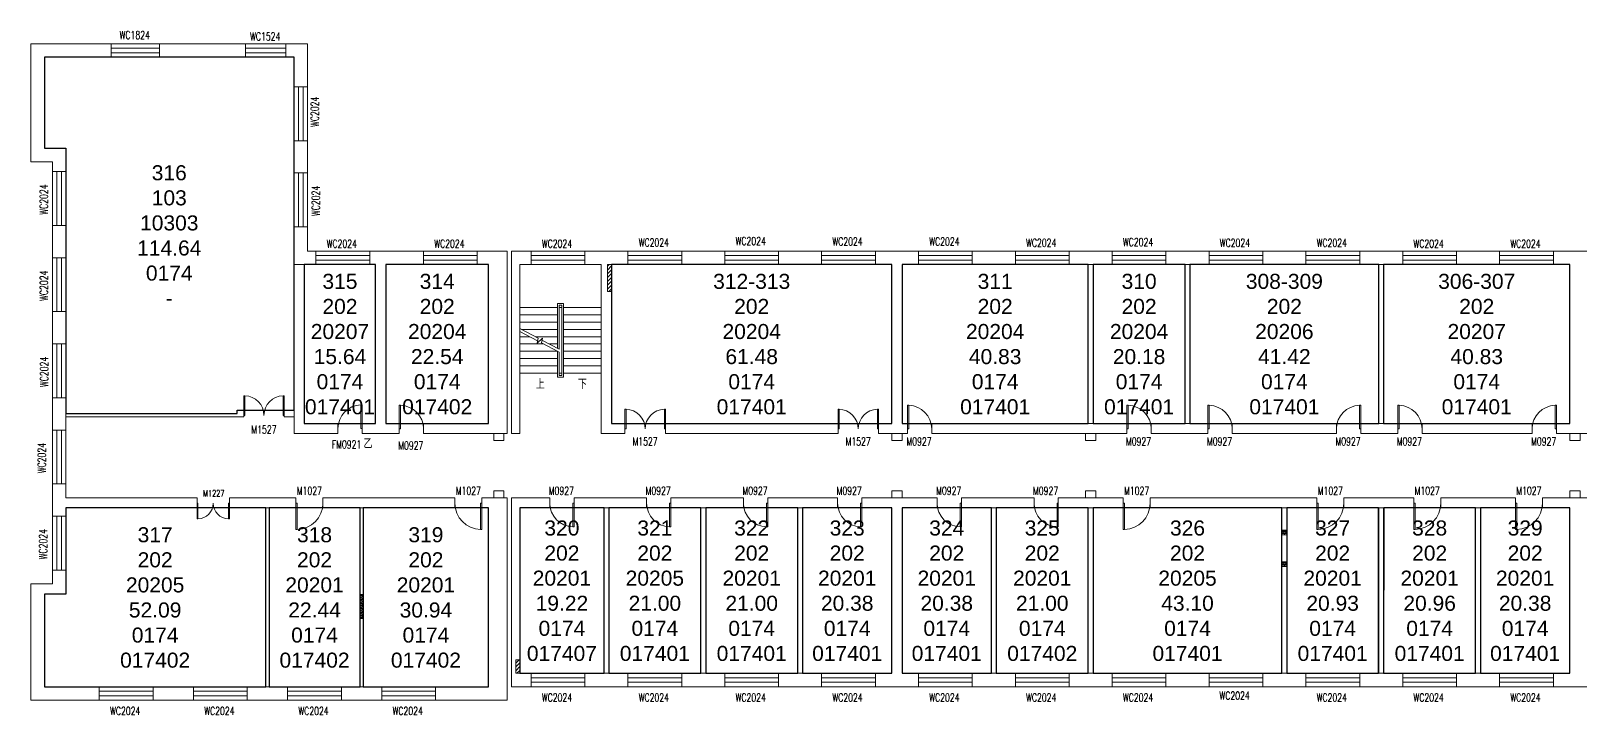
# Model space of a CAD drawing. Header units: millimetres. Extents: x 190400 to 293963, y 161675 to 191428.
# Drawn here: x 190400 to 247980, y 161675 to 187077 of the extents above; entities that cross this region are included whole.
import ezdxf

# ---------------------------------------------------------------- set-up
doc = ezdxf.new("R2010")
doc.units = ezdxf.units.MM
doc.header["$LTSCALE"] = 1000
doc.linetypes.add('DASH', pattern=[0.35, 0.25, -0.1])
doc.layers.add('body', color=30, linetype='Continuous', lineweight=15)
doc.layers.add('RM$', color=5, linetype='Continuous')
doc.layers.add('RM$TXT', color=5, linetype='Continuous')
doc.styles.add('_TCH_DIM', font='SIMPLEX', dxfattribs={"bigfont": 'GBCBIG'})
doc.styles.add('_TCH_WINDOW', font='SIMPLEX', dxfattribs={"height": 3.5, "bigfont": 'GBCBIG'})
doc.styles.get("Standard").update_dxf_attribs({"font": 'arial.ttf'})
pattern_1 = [(0, (-10443.076, 17403.58), (0, 48), []), (90, (-10443.076, 17403.58), (-48, 48), [48, -48])]

# ---------------------------------------------------------------- blocks, each defined once
blk = doc.blocks.new('$DorLib2D$00000001')
for p, q in [((0.45, 0.975), (0.5, 0.975)), ((0.45, 0), (0.45, 0.975)), ((0.5, 0), (0.5, 0.975)), ((0.5, 0), (0.45, 0))]:
    blk.add_line(p, q)
at = {"lineweight": 13}
blk.add_arc((0.475, 0), 0.975, 91.46928, 180, dxfattribs=at)
blk = doc.blocks.new('$TCHSYS$WIN2D')
for p, q in [((-0.5, 0.5), (0.5, 0.5)), ((-0.5, 0.5), (-0.5, -0.5)), ((0.5, 0.5), (0.5, -0.5)), ((0.5, 0.167), (-0.5, 0.167)), ((0.5, -0.167), (-0.5, -0.167)), ((-0.5, -0.5), (0.5, -0.5))]:
    blk.add_line(p, q)
blk = doc.blocks.new('$DorLib2D$00000002')
for p, q in [((-0.5, 0), (-0.5, 0.4875)), ((-0.475, 0.4875), (-0.5, 0.4875)), ((-0.475, 0), (-0.475, 0.4875)), ((0.475, 0), (0.475, 0.4875)), ((0.475, 0.4875), (0.5, 0.4875)), ((0.5, 0), (0.5, 0.4875)), ((-0.5, 0), (-0.475, 0)), ((0.5, 0), (0.475, 0))]:
    blk.add_line(p, q)
at = {"lineweight": 13}
for centre, start, end in [((-0.4875, 0), 0, 88.53072), ((0.4875, 0), 91.46928, 180)]:
    blk.add_arc(centre, 0.4875, start, end, dxfattribs=at)

msp = doc.modelspace()

# ---------------------------------------------------------------- hatches: boundary and pattern name
at = {"layer": 'body'}
h = msp.add_hatch(dxfattribs=at)
h.set_pattern_fill('ANSI31', color=30, scale=800, style=0)
h.set_pattern_definition([(45, (-10443.08, -116621.22), (-70.710678, 70.710678), [])])
h.paths.add_polyline_path([(211830, 178404), (211980, 178404), (211980, 177404), (211830, 177404)])
h = msp.add_hatch(dxfattribs=at)
h.set_pattern_fill('AR-B816', color=30, scale=6, style=0)
h.set_pattern_definition(pattern_1)
h.paths.add_polyline_path([(236900, 168544), (237080, 168544), (237080, 168364), (236900, 168364)])
h.paths.add_polyline_path([(236900, 167364), (237080, 167364), (237080, 167184), (236900, 167184)])
h = msp.add_hatch(dxfattribs=at)
h.set_pattern_fill('AR-B816', color=30, scale=6, style=0)
h.set_pattern_definition(pattern_1)
h.paths.add_polyline_path([(202630, 166153), (202750, 166153), (202750, 165253), (202630, 165253)])
h = msp.add_hatch(dxfattribs=at)
h.set_pattern_fill('ANSI31', color=30, scale=800, style=0)
h.set_pattern_definition([(45, (-11553.13, -118736.59), (-70.710678, 70.710678), [])])
h.paths.add_polyline_path([(208420, 163224), (208570, 163224), (208570, 163724), (208420, 163724)])

# ---------------------------------------------------------------- linework, layer by layer
at = {"layer": 'body', "color": 30}
for p, q in [((193375, 186604), (190400, 186604)), ((190400, 186604), (190400, 182224)), ((193375, 186104), (193375, 186604)), ((198375, 186604), (195175, 186604)), ((195175, 186604), (195175, 186104)), ((198375, 186104), (198375, 186604)), ((200680, 186604), (199875, 186604)), ((199875, 186604), (199875, 186104)), ((200680, 185004), (200680, 186604)), ((190900, 186104), (193375, 186104)), ((190900, 186104), (190900, 182724)), ((195175, 186104), (198375, 186104)), ((199875, 186104), (200180, 186104)), ((200180, 186104), (200180, 185004)), ((200180, 185004), (200680, 185004)), ((191700, 182724), (190900, 182724)), ((191700, 181854), (191700, 182724)), ((200680, 183004), (200180, 183004)), ((200180, 183004), (200180, 181804)), ((200680, 181804), (200680, 183004)), ((191200, 182224), (190400, 182224)), ((191200, 182224), (191200, 181854)), ((191200, 181854), (191700, 181854)), ((200180, 181804), (200680, 181804)), ((191200, 179854), (191200, 178654)), ((191700, 179854), (191200, 179854)), ((191700, 178654), (191700, 179854)), ((200680, 179804), (200180, 179804)), ((200180, 179804), (200180, 178404)), ((200680, 178904), (200680, 179804)), ((191200, 178654), (191700, 178654)), ((200990, 178904), (200680, 178904)), ((200990, 178404), (200990, 178904)), ((203400, 178904), (202990, 178904)), ((202990, 178904), (202990, 178404)), ((204990, 178904), (203400, 178904)), ((204990, 178404), (204990, 178904)), ((208100, 178904), (206990, 178904)), ((206990, 178904), (206990, 178404)), ((208100, 172124), (208100, 178904)), ((208260, 178904), (208260, 172124)), ((208990, 178904), (208260, 178904)), ((208990, 178404), (208990, 178904)), ((211790, 178904), (210990, 178904)), ((210990, 178904), (210990, 178404)), ((212590, 178904), (211790, 178904)), ((212590, 178404), (212590, 178904)), ((216190, 178904), (214590, 178904)), ((214590, 178904), (214590, 178404)), ((216190, 178404), (216190, 178904)), ((219790, 178904), (218190, 178904)), ((218190, 178904), (218190, 178404)), ((219790, 178404), (219790, 178904)), ((222590, 178904), (221790, 178904)), ((221790, 178904), (221790, 178404)), ((223390, 178904), (222590, 178904)), ((223390, 178404), (223390, 178904)), ((226990, 178904), (225390, 178904)), ((225390, 178904), (225390, 178404)), ((226990, 178404), (226990, 178904)), ((230590, 178904), (228990, 178904)), ((228990, 178904), (228990, 178404)), ((230590, 178404), (230590, 178904)), ((234190, 178904), (232590, 178904)), ((232590, 178904), (232590, 178404)), ((234190, 178404), (234190, 178904)), ((237790, 178904), (236190, 178904)), ((236190, 178904), (236190, 178404)), ((237790, 178404), (237790, 178904)), ((241390, 178904), (239790, 178904)), ((239790, 178904), (239790, 178404)), ((241390, 178404), (241390, 178904)), ((244990, 178904), (243390, 178904)), ((243390, 178904), (243390, 178404)), ((244990, 178404), (244990, 178904)), ((247790, 178904), (246990, 178904)), ((246990, 178904), (246990, 178404)), ((248590, 178904), (247790, 178904)), ((200180, 178404), (200180, 172124)), ((200560, 178404), (200180, 178404)), ((200180, 178404), (200990, 178404)), ((200560, 178404), (200560, 172504)), ((202990, 178404), (203210, 178404)), ((203210, 178404), (203210, 172504)), ((203590, 178404), (204990, 178404)), ((203590, 178404), (203590, 172504)), ((206990, 178404), (207410, 178404)), ((207410, 172504), (207410, 178404)), ((208570, 178404), (208570, 172124)), ((208570, 178404), (208990, 178404)), ((211600, 178404), (208570, 178404)), ((208570, 178404), (208570, 176804)), ((210990, 178404), (211600, 178404)), ((211600, 172124), (211600, 178404)), ((211600, 176804), (211600, 178404)), ((211980, 172504), (211980, 178404)), ((211980, 178404), (212590, 178404)), ((214590, 178404), (216190, 178404)), ((218190, 178404), (219790, 178404)), ((221790, 178404), (222400, 178404)), ((222400, 172504), (222400, 178404)), ((222780, 178404), (223390, 178404)), ((222780, 172504), (222780, 178404)), ((225390, 178404), (226990, 178404)), ((228990, 178404), (230590, 178404)), ((229700, 172504), (229700, 178404)), ((229700, 178404), (229880, 178404)), ((229880, 172504), (229880, 178404)), ((232590, 178404), (234190, 178404)), ((233300, 172504), (233300, 178404)), ((233300, 178404), (233480, 178404)), ((233480, 172504), (233480, 178404)), ((236190, 178404), (237790, 178404)), ((239790, 178404), (241390, 178404)), ((240500, 172504), (240500, 178404)), ((240500, 178404), (240680, 178404)), ((240680, 172504), (240680, 178404)), ((243390, 178404), (244990, 178404)), ((246990, 178404), (247600, 178404)), ((247600, 172504), (247600, 178404)), ((209975, 176804), (208570, 176804)), ((208570, 176804), (208570, 174374)), ((209975, 176804), (208570, 176804)), ((209975, 175296), (209975, 176954)), ((209975, 176954), (210195, 176954)), ((210035, 175265), (210035, 176894)), ((210035, 176894), (210135, 176894)), ((210035, 175265), (210035, 176804)), ((210135, 176804), (210035, 176804)), ((210135, 176894), (210135, 174284)), ((210135, 176804), (210135, 174374)), ((210195, 176954), (210195, 174224)), ((210195, 176804), (211600, 176804)), ((211600, 176804), (210195, 176804)), ((211600, 176026), (211600, 176804)), ((191200, 176654), (191200, 175454)), ((191700, 176654), (191200, 176654)), ((191700, 175454), (191700, 176654)), ((209975, 176534), (208570, 176534)), ((209975, 176264), (208570, 176264)), ((210195, 176534), (211600, 176534)), ((210195, 176264), (211600, 176264)), ((209251, 175672), (208570, 176026)), ((209229, 175571), (208570, 175913)), ((208934, 175724), (208570, 175724)), ((209975, 175994), (208631, 175994)), ((209975, 175724), (209151, 175724)), ((209211, 175489), (209251, 175672)), ((209409, 175671), (209211, 175489)), ((209371, 175497), (209409, 175671)), ((210195, 175994), (211600, 175994)), ((210195, 175724), (211600, 175724)), ((211600, 174374), (211600, 175913)), ((191200, 175454), (191700, 175454)), ((209454, 175454), (208570, 175454)), ((209973, 175184), (208570, 175184)), ((210035, 175152), (209371, 175497)), ((210035, 175265), (209393, 175598)), ((209975, 175454), (209670, 175454)), ((209975, 174224), (209975, 175183)), ((210035, 174374), (210035, 175152)), ((210035, 174284), (210035, 175152)), ((210195, 175454), (211600, 175454)), ((210195, 175184), (211600, 175184)), ((209975, 174914), (208570, 174914)), ((209975, 174644), (208570, 174644)), ((210195, 174914), (211600, 174914)), ((210195, 174644), (211600, 174644)), ((209975, 174374), (208570, 174374)), ((210195, 174224), (209975, 174224)), ((210035, 174374), (210135, 174374)), ((210135, 174284), (210035, 174284)), ((210195, 174374), (211600, 174374)), ((191200, 173454), (191200, 172254)), ((191700, 173454), (191200, 173454)), ((191700, 172254), (191700, 173454)), ((191700, 172874), (191700, 172754)), ((198070, 172874), (191700, 172874)), ((191700, 172754), (198310, 172754)), ((198070, 172994), (198310, 172994)), ((198310, 172754), (198310, 172994)), ((191200, 172254), (191700, 172254)), ((201810, 172504), (200560, 172504)), ((201810, 172124), (201810, 172504)), ((203210, 172504), (202710, 172504)), ((202710, 172504), (202710, 172124)), ((204090, 172504), (203590, 172504)), ((204090, 172124), (204090, 172504)), ((207410, 172504), (204990, 172504)), ((204990, 172504), (204990, 172124)), ((212480, 172504), (211980, 172504)), ((212480, 172124), (212480, 172504)), ((220400, 172504), (213980, 172504)), ((213980, 172504), (213980, 172124)), ((220400, 172124), (220400, 172504)), ((222400, 172504), (221900, 172504)), ((221900, 172504), (221900, 172124)), ((222980, 172504), (222780, 172504)), ((222980, 172124), (222980, 172504)), ((231140, 172504), (223880, 172504)), ((223880, 172504), (223880, 172124)), ((229700, 172504), (229880, 172504)), ((231140, 172124), (231140, 172504)), ((234151, 172504), (232040, 172504)), ((232040, 172504), (232040, 172124)), ((233300, 172504), (233480, 172504)), ((234151, 172124), (234151, 172504)), ((238929, 172504), (235051, 172504)), ((235051, 172504), (235051, 172124)), ((238929, 172124), (238929, 172504)), ((241208, 172504), (239829, 172504)), ((239829, 172124), (239829, 172504)), ((240500, 172504), (240680, 172504)), ((241208, 172124), (241208, 172504)), ((246200, 172504), (242108, 172504)), ((242108, 172504), (242108, 172124)), ((246200, 172124), (246200, 172504)), ((247600, 172504), (247100, 172504)), ((247100, 172504), (247100, 172124)), ((200180, 172124), (201810, 172124)), ((202710, 172124), (203400, 172124)), ((203400, 172124), (204090, 172124)), ((204990, 172124), (208100, 172124)), ((208570, 172124), (208260, 172124)), ((211600, 172124), (212480, 172124)), ((213980, 172124), (220400, 172124)), ((221900, 172124), (222590, 172124)), ((222590, 172124), (222980, 172124)), ((223880, 172124), (231140, 172124)), ((232040, 172124), (234151, 172124)), ((235051, 172124), (238929, 172124)), ((239829, 172124), (241208, 172124)), ((242108, 172124), (246200, 172124)), ((247100, 172124), (247790, 172124)), ((247790, 172124), (249280, 172124)), ((191700, 170254), (191200, 170254)), ((191200, 170254), (191200, 169554)), ((191700, 169744), (191700, 170254)), ((191200, 169554), (191200, 169054)), ((195405, 169744), (191700, 169744)), ((191700, 169364), (194405, 169364)), ((191700, 169054), (191700, 169364)), ((196575, 169744), (195405, 169744)), ((195405, 169364), (196575, 169364)), ((195655, 169364), (195775, 169364)), ((196575, 169364), (196575, 169744)), ((200250, 169744), (197775, 169744)), ((197775, 169744), (197775, 169364)), ((197775, 169364), (200250, 169364)), ((199130, 162724), (199130, 169364)), ((199130, 169364), (199250, 169364)), ((199250, 162724), (199250, 169364)), ((200250, 169364), (200250, 169744)), ((206160, 169744), (201250, 169744)), ((201250, 169744), (201250, 169364)), ((201250, 169364), (206160, 169364)), ((202630, 169364), (202630, 166153)), ((202750, 169364), (202630, 169364)), ((202750, 166153), (202750, 169364)), ((206160, 169364), (206160, 169744)), ((208100, 169744), (207160, 169744)), ((207160, 169744), (207160, 169364)), ((207160, 169364), (207410, 169364)), ((207410, 162724), (207410, 169364)), ((208100, 162224), (208100, 169744)), ((208260, 169744), (208260, 162724)), ((209685, 169744), (208260, 169744)), ((208570, 169364), (208570, 163224)), ((208570, 169364), (209685, 169364)), ((209685, 169364), (209685, 169744)), ((213285, 169744), (210585, 169744)), ((210585, 169744), (210585, 169364)), ((210585, 169364), (213285, 169364)), ((211700, 163224), (211700, 169364)), ((211700, 169364), (211880, 169364)), ((211880, 163224), (211880, 169364)), ((213285, 169364), (213285, 169744)), ((216885, 169744), (214185, 169744)), ((214185, 169744), (214185, 169364)), ((214185, 169364), (216885, 169364)), ((215300, 163224), (215300, 169364)), ((215300, 169364), (215480, 169364)), ((215480, 163224), (215480, 169364)), ((216885, 169364), (216885, 169744)), ((220385, 169744), (217785, 169744)), ((217785, 169744), (217785, 169364)), ((217785, 169364), (220385, 169364)), ((218900, 163224), (218900, 169364)), ((218900, 169364), (219080, 169364)), ((219080, 163224), (219080, 169364)), ((220385, 169364), (220385, 169744)), ((222590, 169744), (221285, 169744)), ((221285, 169744), (221285, 169364)), ((221285, 169364), (222400, 169364)), ((222400, 163224), (222400, 169364)), ((224085, 169744), (222590, 169744)), ((222780, 163224), (222780, 169364)), ((222780, 169364), (224085, 169364)), ((224085, 169364), (224085, 169744)), ((227685, 169744), (224985, 169744)), ((224985, 169744), (224985, 169364)), ((224985, 169364), (227685, 169364)), ((226100, 163224), (226100, 169364)), ((226100, 169364), (226280, 169364)), ((226280, 163224), (226280, 169364)), ((227685, 169364), (227685, 169744)), ((231000, 169744), (228585, 169744)), ((228585, 169744), (228585, 169364)), ((228585, 169364), (231000, 169364)), ((229700, 163224), (229700, 169364)), ((229700, 169364), (229880, 169364)), ((229880, 163224), (229880, 169364)), ((231000, 169364), (231000, 169744)), ((238200, 169744), (232000, 169744)), ((232000, 169744), (232000, 169364)), ((232000, 169364), (238200, 169364)), ((236900, 169364), (236900, 168364)), ((237080, 169364), (236900, 169364)), ((237080, 168364), (237080, 169364)), ((238200, 169364), (238200, 169744)), ((241800, 169744), (239200, 169744)), ((239200, 169744), (239200, 169364)), ((239200, 169364), (241800, 169364)), ((240488, 163224), (240488, 169364)), ((240500, 163224), (240500, 169364)), ((240500, 169364), (240680, 169364)), ((240680, 163224), (240680, 169364)), ((240692, 163224), (240692, 169364)), ((241800, 169364), (241800, 169744)), ((245580, 169744), (242800, 169744)), ((242800, 169744), (242800, 169364)), ((242800, 169364), (245580, 169364)), ((244100, 163224), (244100, 169364)), ((244100, 169364), (244280, 169364)), ((244280, 163224), (244280, 169364)), ((245580, 169364), (245580, 169744)), ((247790, 169744), (246580, 169744)), ((246580, 169744), (246580, 169364)), ((246580, 169364), (247600, 169364)), ((247600, 163224), (247600, 169364)), ((249280, 169744), (247790, 169744)), ((191200, 169054), (191700, 169054)), ((236900, 168544), (237080, 168544)), ((236900, 168364), (237080, 168364)), ((191700, 167054), (191200, 167054)), ((191200, 167054), (191200, 166544)), ((191700, 166164), (191700, 167054)), ((237080, 167364), (236900, 167364)), ((236900, 167364), (236900, 163224)), ((237080, 167184), (236900, 167184)), ((237080, 163224), (237080, 167364)), ((191200, 166544), (190400, 166544)), ((190400, 166544), (190400, 162224)), ((191700, 166164), (190900, 166164)), ((190900, 166164), (190900, 162724)), ((202630, 166153), (202750, 166153)), ((202750, 165253), (202630, 165253)), ((202630, 165253), (202630, 162724)), ((202750, 162724), (202750, 165253)), ((208990, 163224), (208570, 163224)), ((208990, 162724), (208990, 163224)), ((212590, 163224), (210990, 163224)), ((210990, 163224), (210990, 162724)), ((211700, 163224), (211880, 163224)), ((212590, 162724), (212590, 163224)), ((216190, 163224), (214590, 163224)), ((214590, 163224), (214590, 162724)), ((215300, 163224), (215480, 163224)), ((216190, 162724), (216190, 163224)), ((219790, 163224), (218190, 163224)), ((218190, 163224), (218190, 162724)), ((218900, 163224), (219080, 163224)), ((219790, 162724), (219790, 163224)), ((222400, 163224), (221790, 163224)), ((221790, 163224), (221790, 162724)), ((223390, 163224), (222780, 163224)), ((223390, 162724), (223390, 163224)), ((226990, 163224), (225390, 163224)), ((225390, 163224), (225390, 162724)), ((226100, 163224), (226280, 163224)), ((226990, 162724), (226990, 163224)), ((230590, 163224), (228990, 163224)), ((228990, 163224), (228990, 162724)), ((229700, 163224), (229880, 163224)), ((230590, 162724), (230590, 163224)), ((234190, 163224), (232590, 163224)), ((232590, 163224), (232590, 162724)), ((234190, 162724), (234190, 163224)), ((237790, 163224), (236190, 163224)), ((236190, 163224), (236190, 162724)), ((236900, 163224), (237080, 163224)), ((237790, 162724), (237790, 163224)), ((241390, 163224), (239790, 163224)), ((239790, 163224), (239790, 162724)), ((240500, 163224), (240680, 163224)), ((241390, 162724), (241390, 163224)), ((244990, 163224), (243390, 163224)), ((243390, 163224), (243390, 162724)), ((244100, 163224), (244280, 163224)), ((244990, 162724), (244990, 163224)), ((247600, 163224), (246990, 163224)), ((246990, 163224), (246990, 162724)), ((192940, 162724), (190900, 162724)), ((192940, 162224), (192940, 162724)), ((196440, 162724), (194940, 162724)), ((194940, 162724), (194940, 162224)), ((196440, 162224), (196440, 162724)), ((199940, 162724), (198440, 162724)), ((198440, 162724), (198440, 162224)), ((199130, 162724), (199250, 162724)), ((199940, 162224), (199940, 162724)), ((203440, 162724), (201940, 162724)), ((201940, 162724), (201940, 162224)), ((202630, 162724), (202750, 162724)), ((203440, 162224), (203440, 162724)), ((207410, 162724), (205440, 162724)), ((205440, 162724), (205440, 162224)), ((208260, 162724), (208990, 162724)), ((210990, 162724), (212590, 162724)), ((214590, 162724), (216190, 162724)), ((218190, 162724), (219790, 162724)), ((221790, 162724), (222590, 162724)), ((222590, 162724), (223390, 162724)), ((225390, 162724), (226990, 162724)), ((228990, 162724), (230590, 162724)), ((232590, 162724), (234190, 162724)), ((236190, 162724), (237790, 162724)), ((239790, 162724), (241390, 162724)), ((243390, 162724), (244990, 162724)), ((246990, 162724), (247790, 162724)), ((247790, 162724), (248590, 162724)), ((190400, 162224), (192940, 162224)), ((194940, 162224), (196440, 162224)), ((198440, 162224), (199940, 162224)), ((201940, 162224), (203440, 162224)), ((205440, 162224), (208100, 162224))]:
    msp.add_line(p, q, dxfattribs=at)
at = {"layer": 'body'}
msp.add_line((198070, 172874), (198070, 172994), dxfattribs=at)
at = {"layer": 'body', "color": 30, "linetype": 'DASH'}
for p, q in [((236900, 168364), (236900, 167364)), ((236900, 168364), (236900, 167364)), ((236900, 168364), (236900, 167364)), ((236900, 168364), (236900, 167364)), ((237080, 167364), (237080, 168364)), ((237080, 167364), (237080, 168364)), ((237080, 167364), (237080, 168364)), ((237080, 167364), (237080, 168364))]:
    msp.add_line(p, q, dxfattribs=at)
at = {"layer": 'body', "color": 30}
for points in [[(211830, 178404), (211980, 178404), (211980, 177404), (211830, 177404)], [(200180, 172994), (199810, 172994), (199810, 172754), (200180, 172754)], [(207980, 172124), (207600, 172124), (207600, 171864), (207980, 171864)], [(222780, 172124), (222400, 172124), (222400, 171864), (222780, 171864)], [(229980, 172124), (229600, 172124), (229600, 171864), (229980, 171864)], [(247980, 172124), (247600, 172124), (247600, 171864), (247980, 171864)], [(207980, 170004), (207600, 170004), (207600, 169744), (207980, 169744)], [(222780, 170004), (222400, 170004), (222400, 169744), (222780, 169744)], [(229980, 170004), (229600, 170004), (229600, 169744), (229980, 169744)], [(247980, 170004), (247600, 170004), (247600, 169744), (247980, 169744)], [(236900, 168544), (237080, 168544), (237080, 168364), (236900, 168364)], [(236900, 167364), (237080, 167364), (237080, 167184), (236900, 167184)], [(202630, 166153), (202750, 166153), (202750, 165253), (202630, 165253)], [(202630, 166153), (202750, 166153), (202750, 165253), (202630, 165253)], [(208420, 163224), (208570, 163224), (208570, 163724), (208420, 163724)]]:
    msp.add_lwpolyline(points, close=True, dxfattribs=at)
at = {"layer": 'RM$'}
for points in [[(190900, 186104), (190900, 182724), (191700, 182724), (191700, 172874), (198070, 172874), (198070, 172994), (200180, 172994), (200180, 186104)], [(200560, 178404), (200560, 172504), (203210, 172504), (203210, 178404)], [(203590, 178404), (203590, 172504), (207410, 172504), (207410, 178404)], [(211980, 178404), (211980, 172504), (222400, 172504), (222400, 178404)], [(222780, 178404), (222780, 172504), (229700, 172504), (229700, 178404)], [(229880, 178404), (229880, 172504), (233300, 172504), (233300, 178404)], [(233480, 178404), (233480, 172504), (240500, 172504), (240500, 178404)], [(240680, 178404), (240680, 172504), (247600, 172504), (247600, 178404)], [(191700, 169364), (191700, 166164), (190900, 166164), (190900, 162724), (199130, 162724), (199130, 169364)], [(199250, 169364), (199250, 162724), (202630, 162724), (202630, 169364)], [(202750, 169364), (202750, 162724), (207410, 162724), (207410, 169364)], [(208570, 169364), (208570, 163224), (211700, 163224), (211700, 169364)], [(211880, 169364), (211880, 163224), (215300, 163224), (215300, 169364)], [(215480, 169364), (215480, 163224), (218900, 163224), (218900, 169364)], [(219080, 169364), (219080, 163224), (222400, 163224), (222400, 169364)], [(222780, 169364), (222780, 163224), (226100, 163224), (226100, 169364)], [(226280, 169364), (226280, 163224), (229700, 163224), (229700, 169364)], [(229880, 169364), (229880, 163224), (236900, 163224), (236900, 169364)], [(240692, 169364), (240680, 163224), (244100, 163224), (244100, 169364)], [(244280, 169364), (244280, 163224), (247600, 163224), (247600, 169364)]]:
    msp.add_lwpolyline(points, close=True, dxfattribs=at)
msp.add_lwpolyline([(237080, 169364), (237080, 163224), (240488, 163224), (240488, 169364), (237080, 169364)], dxfattribs=at)

# ---------------------------------------------------------------- block references
at = {"layer": 'body', "color": 30}
ref = msp.add_blockref('$TCHSYS$WIN2D', (194275, 186354), dxfattribs=dict(at, xscale=-1800, yscale=-500, zscale=-1800, rotation=180))
ref.add_attrib('A', 'WC1824', (193695, 186779), dxfattribs={"height": 297.5, "style": '_TCH_WINDOW', "width": 0.705882})
ref = msp.add_blockref('$TCHSYS$WIN2D', (199125, 186354), dxfattribs=dict(at, xscale=1500, yscale=-500, zscale=1500, rotation=180))
ref.add_attrib('A', 'WC1524', (198545, 186728), dxfattribs={"height": 297.5, "style": '_TCH_WINDOW', "width": 0.705882})
ref = msp.add_blockref('$TCHSYS$WIN2D', (200430, 184004), dxfattribs=dict(at, xscale=2000, yscale=-500, zscale=2000, rotation=90))
ref.add_attrib('A', 'WC2024', (201098, 183514), dxfattribs={"height": 297.5, "rotation": 90, "style": '_TCH_WINDOW', "width": 0.705882})
ref = msp.add_blockref('$TCHSYS$WIN2D', (191450, 180854), dxfattribs=dict(at, xscale=-2000, yscale=500, zscale=-2000, rotation=270.0000000000001))
ref.add_attrib('A', 'WC2024', (191026, 180254), dxfattribs={"height": 297.5, "rotation": 90, "style": '_TCH_WINDOW', "width": 0.705882})
ref = msp.add_blockref('$TCHSYS$WIN2D', (200430, 180804), dxfattribs=dict(at, xscale=2000, yscale=-500, zscale=2000, rotation=90))
ref.add_attrib('A', 'WC2024', (201135, 180204), dxfattribs={"height": 297.5, "rotation": 90, "style": '_TCH_WINDOW', "width": 0.705882})
ref = msp.add_blockref('$TCHSYS$WIN2D', (201990, 178654), dxfattribs=dict(at, xscale=-2000, yscale=500, zscale=-2000, rotation=180))
ref.add_attrib('A', 'WC2024', (201390, 179030), dxfattribs={"height": 297.5, "style": '_TCH_WINDOW', "width": 0.705882})
ref = msp.add_blockref('$TCHSYS$WIN2D', (205990, 178654), dxfattribs=dict(at, xscale=-2000, yscale=500, zscale=-2000, rotation=180))
ref.add_attrib('A', 'WC2024', (205390, 179030), dxfattribs={"height": 297.5, "style": '_TCH_WINDOW', "width": 0.705882})
ref = msp.add_blockref('$TCHSYS$WIN2D', (209990, 178654), dxfattribs=dict(at, xscale=-2000, yscale=500, zscale=-2000, rotation=180))
ref.add_attrib('A', 'WC2024', (209390, 179030), dxfattribs={"height": 297.5, "style": '_TCH_WINDOW', "width": 0.705882})
ref = msp.add_blockref('$TCHSYS$WIN2D', (213590, 178654), dxfattribs=dict(at, xscale=-2000, yscale=-500, zscale=-2000, rotation=180))
ref.add_attrib('A', 'WC2024', (212990, 179072), dxfattribs={"height": 297.5, "style": '_TCH_WINDOW', "width": 0.705882})
ref = msp.add_blockref('$TCHSYS$WIN2D', (217190, 178654), dxfattribs=dict(at, xscale=-2000, yscale=-500, zscale=-2000, rotation=180))
ref.add_attrib('A', 'WC2024', (216590, 179129), dxfattribs={"height": 297.5, "style": '_TCH_WINDOW', "width": 0.705882})
ref = msp.add_blockref('$TCHSYS$WIN2D', (220790, 178654), dxfattribs=dict(at, xscale=-2000, yscale=-500, zscale=-2000, rotation=180))
ref.add_attrib('A', 'WC2024', (220190, 179109), dxfattribs={"height": 297.5, "style": '_TCH_WINDOW', "width": 0.705882})
ref = msp.add_blockref('$TCHSYS$WIN2D', (224390, 178654), dxfattribs=dict(at, xscale=-2000, yscale=-500, zscale=-2000, rotation=180))
ref.add_attrib('A', 'WC2024', (223790, 179109), dxfattribs={"height": 297.5, "style": '_TCH_WINDOW', "width": 0.705882})
ref = msp.add_blockref('$TCHSYS$WIN2D', (227990, 178654), dxfattribs=dict(at, xscale=-2000, yscale=-500, zscale=-2000, rotation=180))
ref.add_attrib('A', 'WC2024', (227390, 179061), dxfattribs={"height": 297.5, "style": '_TCH_WINDOW', "width": 0.705882})
ref = msp.add_blockref('$TCHSYS$WIN2D', (231590, 178654), dxfattribs=dict(at, xscale=2000, yscale=-500, zscale=2000, rotation=180))
ref.add_attrib('A', 'WC2024', (230990, 179090), dxfattribs={"height": 297.5, "style": '_TCH_WINDOW', "width": 0.705882})
ref = msp.add_blockref('$TCHSYS$WIN2D', (235190, 178654), dxfattribs=dict(at, xscale=2000, yscale=-500, zscale=2000, rotation=180))
ref.add_attrib('A', 'WC2024', (234590, 179060), dxfattribs={"height": 297.5, "style": '_TCH_WINDOW', "width": 0.705882})
ref = msp.add_blockref('$TCHSYS$WIN2D', (238790, 178654), dxfattribs=dict(at, xscale=2000, yscale=-500, zscale=2000, rotation=180))
ref.add_attrib('A', 'WC2024', (238190, 179060), dxfattribs={"height": 297.5, "style": '_TCH_WINDOW', "width": 0.705882})
ref = msp.add_blockref('$TCHSYS$WIN2D', (242390, 178654), dxfattribs=dict(at, xscale=-2000, yscale=-500, zscale=2000))
ref.add_attrib('A', 'WC2024', (241790, 179030), dxfattribs={"height": 297.5, "style": '_TCH_WINDOW', "width": 0.705882})
ref = msp.add_blockref('$TCHSYS$WIN2D', (245990, 178654), dxfattribs=dict(at, xscale=-2000, yscale=-500, zscale=2000))
ref.add_attrib('A', 'WC2024', (245390, 179030), dxfattribs={"height": 297.5, "style": '_TCH_WINDOW', "width": 0.705882})
ref = msp.add_blockref('$TCHSYS$WIN2D', (191450, 177654), dxfattribs=dict(at, xscale=-2000, yscale=-500, zscale=-2000, rotation=270.0000000000001))
ref.add_attrib('A', 'WC2024', (191032, 177054), dxfattribs={"height": 297.5, "rotation": 90, "style": '_TCH_WINDOW', "width": 0.705882})
ref = msp.add_blockref('$TCHSYS$WIN2D', (191450, 174454), dxfattribs=dict(at, xscale=-2000, yscale=-500, zscale=-2000, rotation=270.0000000000001))
ref.add_attrib('A', 'WC2024', (191043, 173854), dxfattribs={"height": 297.5, "rotation": 90, "style": '_TCH_WINDOW', "width": 0.705882})
ref = msp.add_blockref('$DorLib2D$00000002', (199060, 172799), dxfattribs=dict(at, xscale=-1500, yscale=-1500, zscale=-1500, rotation=180))
ref.add_attrib('A', 'M1527', (198590, 172125), dxfattribs={"height": 297.5, "rotation": 360, "style": '_TCH_WINDOW', "width": 0.705882})
at = {"layer": 'body', "color": 30, "xscale": 900, "yscale": 900, "zscale": 900}
msp.add_blockref('$DorLib2D$00000001', (202260, 172314), dxfattribs=at)
at = {"layer": 'body', "color": 30}
ref = msp.add_blockref('$DorLib2D$00000001', (204540, 172299), dxfattribs=dict(at, xscale=-900, yscale=900, zscale=-900))
ref.add_attrib('A', 'M0927', (204050, 171534), dxfattribs={"height": 297.5, "style": '_TCH_WINDOW', "width": 0.705882})
ref = msp.add_blockref('$DorLib2D$00000002', (213230, 172299), dxfattribs=dict(at, xscale=-1500, yscale=-1500, zscale=-1500, rotation=180))
ref.add_attrib('A', 'M1527', (212760, 171685), dxfattribs={"height": 297.5, "style": '_TCH_WINDOW', "width": 0.705882})
ref = msp.add_blockref('$DorLib2D$00000002', (221150, 172299), dxfattribs=dict(at, xscale=1500, yscale=-1500, zscale=1500, rotation=180))
ref.add_attrib('A', 'M1527', (220680, 171685), dxfattribs={"height": 297.5, "style": '_TCH_WINDOW', "width": 0.705882})
ref = msp.add_blockref('$DorLib2D$00000001', (223430, 172299), dxfattribs=dict(at, xscale=900, yscale=-900, zscale=900, rotation=180))
ref.add_attrib('A', 'M0927', (222940, 171685), dxfattribs={"height": 297.5, "style": '_TCH_WINDOW', "width": 0.705882})
ref = msp.add_blockref('$DorLib2D$00000001', (231590, 172299), dxfattribs=dict(at, xscale=900, yscale=-900, zscale=900, rotation=180))
ref.add_attrib('A', 'M0927', (231100, 171685), dxfattribs={"height": 297.5, "style": '_TCH_WINDOW', "width": 0.705882})
ref = msp.add_blockref('$DorLib2D$00000001', (234601, 172299), dxfattribs=dict(at, xscale=900, yscale=-900, zscale=900, rotation=180))
ref.add_attrib('A', 'M0927', (234111, 171685), dxfattribs={"height": 297.5, "style": '_TCH_WINDOW', "width": 0.705882})
ref = msp.add_blockref('$DorLib2D$00000001', (239379, 172299), dxfattribs=dict(at, xscale=-900, yscale=-900, zscale=900, rotation=180))
ref.add_attrib('A', 'M0927', (238889, 171685), dxfattribs={"height": 297.5, "style": '_TCH_WINDOW', "width": 0.705882})
ref = msp.add_blockref('$DorLib2D$00000001', (241658, 172299), dxfattribs=dict(at, xscale=900, yscale=-900, zscale=900, rotation=180))
ref.add_attrib('A', 'M0927', (241168, 171685), dxfattribs={"height": 297.5, "style": '_TCH_WINDOW', "width": 0.705882})
ref = msp.add_blockref('$DorLib2D$00000001', (246650, 172299), dxfattribs=dict(at, xscale=-900, yscale=-900, zscale=900, rotation=180))
ref.add_attrib('A', 'M0927', (246160, 171685), dxfattribs={"height": 297.5, "style": '_TCH_WINDOW', "width": 0.705882})
ref = msp.add_blockref('$TCHSYS$WIN2D', (191450, 171254), dxfattribs=dict(at, xscale=-2000, yscale=-500, zscale=-2000, rotation=270.0000000000001))
ref.add_attrib('A', 'WC2024', (190950, 170654), dxfattribs={"height": 297.5, "rotation": 90, "style": '_TCH_WINDOW', "width": 0.705882})
ref = msp.add_blockref('$DorLib2D$00000002', (197175, 169539), dxfattribs=dict(at, xscale=1200, yscale=1200, zscale=1200, rotation=180))
ref.add_attrib('A', 'M1227', (196799, 169792), dxfattribs={"height": 238, "style": '_TCH_WINDOW', "width": 0.705882})
ref = msp.add_blockref('$DorLib2D$00000001', (200750, 169539), dxfattribs=dict(at, xscale=1000, yscale=1000, zscale=1000, rotation=180))
ref.add_attrib('A', 'M1027', (200280, 169855), dxfattribs={"height": 297.5, "style": '_TCH_WINDOW', "width": 0.705882})
ref = msp.add_blockref('$DorLib2D$00000001', (206660, 169539), dxfattribs=dict(at, xscale=-1000, yscale=1000, zscale=-1000, rotation=180))
ref.add_attrib('A', 'M1027', (206190, 169855), dxfattribs={"height": 297.5, "style": '_TCH_WINDOW', "width": 0.705882})
ref = msp.add_blockref('$DorLib2D$00000001', (210135, 169539), dxfattribs=dict(at, xscale=-900, yscale=900, zscale=-900, rotation=180))
ref.add_attrib('A', 'M0927', (209645, 169855), dxfattribs={"height": 297.5, "style": '_TCH_WINDOW', "width": 0.705882})
ref = msp.add_blockref('$DorLib2D$00000001', (213735, 169539), dxfattribs=dict(at, xscale=-900, yscale=900, zscale=-900, rotation=180))
ref.add_attrib('A', 'M0927', (213245, 169855), dxfattribs={"height": 297.5, "style": '_TCH_WINDOW', "width": 0.705882})
ref = msp.add_blockref('$DorLib2D$00000001', (217335, 169539), dxfattribs=dict(at, xscale=-900, yscale=900, zscale=-900, rotation=180))
ref.add_attrib('A', 'M0927', (216845, 169855), dxfattribs={"height": 297.5, "style": '_TCH_WINDOW', "width": 0.705882})
ref = msp.add_blockref('$DorLib2D$00000001', (220835, 169539), dxfattribs=dict(at, xscale=-900, yscale=900, zscale=-900, rotation=180))
ref.add_attrib('A', 'M0927', (220345, 169855), dxfattribs={"height": 297.5, "style": '_TCH_WINDOW', "width": 0.705882})
ref = msp.add_blockref('$DorLib2D$00000001', (224535, 169539), dxfattribs=dict(at, xscale=-900, yscale=900, zscale=-900, rotation=180))
ref.add_attrib('A', 'M0927', (224045, 169855), dxfattribs={"height": 297.5, "style": '_TCH_WINDOW', "width": 0.705882})
ref = msp.add_blockref('$DorLib2D$00000001', (228135, 169539), dxfattribs=dict(at, xscale=-900, yscale=900, zscale=-900, rotation=180))
ref.add_attrib('A', 'M0927', (227645, 169855), dxfattribs={"height": 297.5, "style": '_TCH_WINDOW', "width": 0.705882})
ref = msp.add_blockref('$DorLib2D$00000001', (231500, 169539), dxfattribs=dict(at, xscale=1000, yscale=1000, zscale=1000, rotation=180))
ref.add_attrib('A', 'M1027', (231030, 169855), dxfattribs={"height": 297.5, "style": '_TCH_WINDOW', "width": 0.705882})
ref = msp.add_blockref('$DorLib2D$00000001', (238700, 169539), dxfattribs=dict(at, xscale=1000, yscale=1000, zscale=1000, rotation=180))
ref.add_attrib('A', 'M1027', (238230, 169855), dxfattribs={"height": 297.5, "style": '_TCH_WINDOW', "width": 0.705882})
ref = msp.add_blockref('$DorLib2D$00000001', (242300, 169539), dxfattribs=dict(at, xscale=1000, yscale=1000, zscale=1000, rotation=180))
ref.add_attrib('A', 'M1027', (241830, 169855), dxfattribs={"height": 297.5, "style": '_TCH_WINDOW', "width": 0.705882})
ref = msp.add_blockref('$DorLib2D$00000001', (246080, 169539), dxfattribs=dict(at, xscale=1000, yscale=1000, zscale=1000, rotation=180))
ref.add_attrib('A', 'M1027', (245610, 169855), dxfattribs={"height": 297.5, "style": '_TCH_WINDOW', "width": 0.705882})
ref = msp.add_blockref('$TCHSYS$WIN2D', (191450, 168054), dxfattribs=dict(at, xscale=-2000, yscale=-500, zscale=-2000, rotation=270))
ref.add_attrib('A', 'WC2024', (190998, 167454), dxfattribs={"height": 297.5, "rotation": 90, "style": '_TCH_WINDOW', "width": 0.705882})
ref = msp.add_blockref('$TCHSYS$WIN2D', (209990, 162974), dxfattribs=dict(at, xscale=2000, yscale=500, zscale=2000))
ref.add_attrib('A', 'WC2024', (209390, 162175), dxfattribs={"height": 297.5, "style": '_TCH_WINDOW', "width": 0.705882})
ref = msp.add_blockref('$TCHSYS$WIN2D', (213590, 162974), dxfattribs=dict(at, xscale=2000, yscale=500, zscale=2000))
ref.add_attrib('A', 'WC2024', (212990, 162175), dxfattribs={"height": 297.5, "style": '_TCH_WINDOW', "width": 0.705882})
ref = msp.add_blockref('$TCHSYS$WIN2D', (217190, 162974), dxfattribs=dict(at, xscale=2000, yscale=500, zscale=2000))
ref.add_attrib('A', 'WC2024', (216590, 162175), dxfattribs={"height": 297.5, "style": '_TCH_WINDOW', "width": 0.705882})
ref = msp.add_blockref('$TCHSYS$WIN2D', (220790, 162974), dxfattribs=dict(at, xscale=2000, yscale=500, zscale=2000))
ref.add_attrib('A', 'WC2024', (220190, 162175), dxfattribs={"height": 297.5, "style": '_TCH_WINDOW', "width": 0.705882})
ref = msp.add_blockref('$TCHSYS$WIN2D', (224390, 162974), dxfattribs=dict(at, xscale=2000, yscale=500, zscale=2000))
ref.add_attrib('A', 'WC2024', (223790, 162175), dxfattribs={"height": 297.5, "style": '_TCH_WINDOW', "width": 0.705882})
ref = msp.add_blockref('$TCHSYS$WIN2D', (227990, 162974), dxfattribs=dict(at, xscale=2000, yscale=500, zscale=2000))
ref.add_attrib('A', 'WC2024', (227390, 162175), dxfattribs={"height": 297.5, "style": '_TCH_WINDOW', "width": 0.705882})
ref = msp.add_blockref('$TCHSYS$WIN2D', (231590, 162974), dxfattribs=dict(at, xscale=2000, yscale=500, zscale=2000))
ref.add_attrib('A', 'WC2024', (230990, 162175), dxfattribs={"height": 297.5, "style": '_TCH_WINDOW', "width": 0.705882})
ref = msp.add_blockref('$TCHSYS$WIN2D', (235190, 162974), dxfattribs=dict(at, xscale=2000, yscale=500, zscale=2000))
ref.add_attrib('A', 'WC2024', (234579, 162245), dxfattribs={"height": 297.5, "style": '_TCH_WINDOW', "width": 0.705882})
ref = msp.add_blockref('$TCHSYS$WIN2D', (238790, 162974), dxfattribs=dict(at, xscale=2000, yscale=500, zscale=2000))
ref.add_attrib('A', 'WC2024', (238190, 162175), dxfattribs={"height": 297.5, "style": '_TCH_WINDOW', "width": 0.705882})
ref = msp.add_blockref('$TCHSYS$WIN2D', (242390, 162974), dxfattribs=dict(at, xscale=-2000, yscale=-500, zscale=-2000))
ref.add_attrib('A', 'WC2024', (241790, 162175), dxfattribs={"height": 297.5, "style": '_TCH_WINDOW', "width": 0.705882})
ref = msp.add_blockref('$TCHSYS$WIN2D', (245990, 162974), dxfattribs=dict(at, xscale=-2000, yscale=-500, zscale=-2000))
ref.add_attrib('A', 'WC2024', (245390, 162175), dxfattribs={"height": 297.5, "style": '_TCH_WINDOW', "width": 0.705882})
ref = msp.add_blockref('$TCHSYS$WIN2D', (193940, 162474), dxfattribs=dict(at, xscale=2000, yscale=500, zscale=2000))
ref.add_attrib('A', 'WC2024', (193340, 161675), dxfattribs={"height": 297.5, "style": '_TCH_WINDOW', "width": 0.705882})
ref = msp.add_blockref('$TCHSYS$WIN2D', (197440, 162474), dxfattribs=dict(at, xscale=2000, yscale=500, zscale=2000))
ref.add_attrib('A', 'WC2024', (196840, 161675), dxfattribs={"height": 297.5, "style": '_TCH_WINDOW', "width": 0.705882})
ref = msp.add_blockref('$TCHSYS$WIN2D', (200940, 162474), dxfattribs=dict(at, xscale=2000, yscale=500, zscale=2000))
ref.add_attrib('A', 'WC2024', (200340, 161675), dxfattribs={"height": 297.5, "style": '_TCH_WINDOW', "width": 0.705882})
ref = msp.add_blockref('$TCHSYS$WIN2D', (204440, 162474), dxfattribs=dict(at, xscale=2000, yscale=500, zscale=2000))
ref.add_attrib('A', 'WC2024', (203840, 161675), dxfattribs={"height": 297.5, "style": '_TCH_WINDOW', "width": 0.705882})

# ---------------------------------------------------------------- texts
for s, style, p in [('上', '_TCH_DIM', (209161, 173784)), ('上', '_TCH_DIM', (209161, 173784)), ('上', '_TCH_DIM', (209161, 173784)), ('上', '_TCH_DIM', (209161, 173784)), ('上', '_TCH_DIM', (209161, 173784)), ('下', '_TCH_DIM', (210728, 173784)), ('下', '_TCH_DIM', (210728, 173784)), ('下', '_TCH_DIM', (210728, 173784)), ('下', '_TCH_DIM', (210728, 173784)), ('下', '_TCH_DIM', (210728, 173784)), ('乙', '_TCH_WINDOW', (202760, 171574))]:
    msp.add_text(s, height=338, dxfattribs=dict(at, style=style)).set_placement(p)
at = {"layer": 'body', "color": 30, "style": '_TCH_WINDOW', "width": 0.705882}
msp.add_text('FM0921', height=297.5, dxfattribs=at).set_placement((201580, 171574))
at = {"layer": 'RM$TXT', "char_height": 558.8, "attachment_point": 8}
for s, insert in [('316^M^J103^M^J10303^M^J114.64^M^J0174^M^J-^M^J', (195540, 176876)), ('315^M^J202^M^J20207^M^J15.64^M^J0174^M^J017401^M^J', (201885, 172835)), ('314^M^J202^M^J20204^M^J22.54^M^J0174^M^J017402^M^J', (205500, 172835)), ('312-313^M^J202^M^J20204^M^J61.48^M^J0174^M^J017401^M^J', (217190, 172835)), ('311^M^J202^M^J20204^M^J40.83^M^J0174^M^J017401^M^J', (226240, 172835)), ('310^M^J202^M^J20204^M^J20.18^M^J0174^M^J017401^M^J', (231590, 172835)), ('308-309^M^J202^M^J20206^M^J41.42^M^J0174^M^J017401^M^J', (236990, 172835)), ('306-307^M^J202^M^J20207^M^J40.83^M^J0174^M^J017401^M^J', (244140, 172835)), ('320^M^J202^M^J20201^M^J19.22^M^J0174^M^J017407^M^J', (210135, 163675)), ('321^M^J202^M^J20205^M^J21.00^M^J0174^M^J017401^M^J', (213590, 163675)), ('322^M^J202^M^J20201^M^J21.00^M^J0174^M^J017401^M^J', (217190, 163675)), ('323^M^J202^M^J20201^M^J20.38^M^J0174^M^J017401^M^J', (220740, 163675)), ('324^M^J202^M^J20201^M^J20.38^M^J0174^M^J017401^M^J', (224440, 163675)), ('325^M^J202^M^J20201^M^J21.00^M^J0174^M^J017402^M^J', (227990, 163675)), ('326^M^J202^M^J20205^M^J43.10^M^J0174^M^J017401^M^J', (233390, 163675)), ('327^M^J202^M^J20201^M^J20.93^M^J0174^M^J017401^M^J', (238784, 163675)), ('328^M^J202^M^J20201^M^J20.96^M^J0174^M^J017401^M^J', (242390, 163675)), ('329^M^J202^M^J20201^M^J20.38^M^J0174^M^J017401^M^J', (245940, 163675)), ('317^M^J202^M^J20205^M^J52.09^M^J0174^M^J017402^M^J', (195015, 163425)), ('318^M^J202^M^J20201^M^J22.44^M^J0174^M^J017402^M^J', (200940, 163425)), ('319^M^J202^M^J20201^M^J30.94^M^J0174^M^J017402^M^J', (205080, 163425))]:
    msp.add_mtext(s, dxfattribs=dict(at, insert=insert))

doc.saveas('drawing.dxf')
